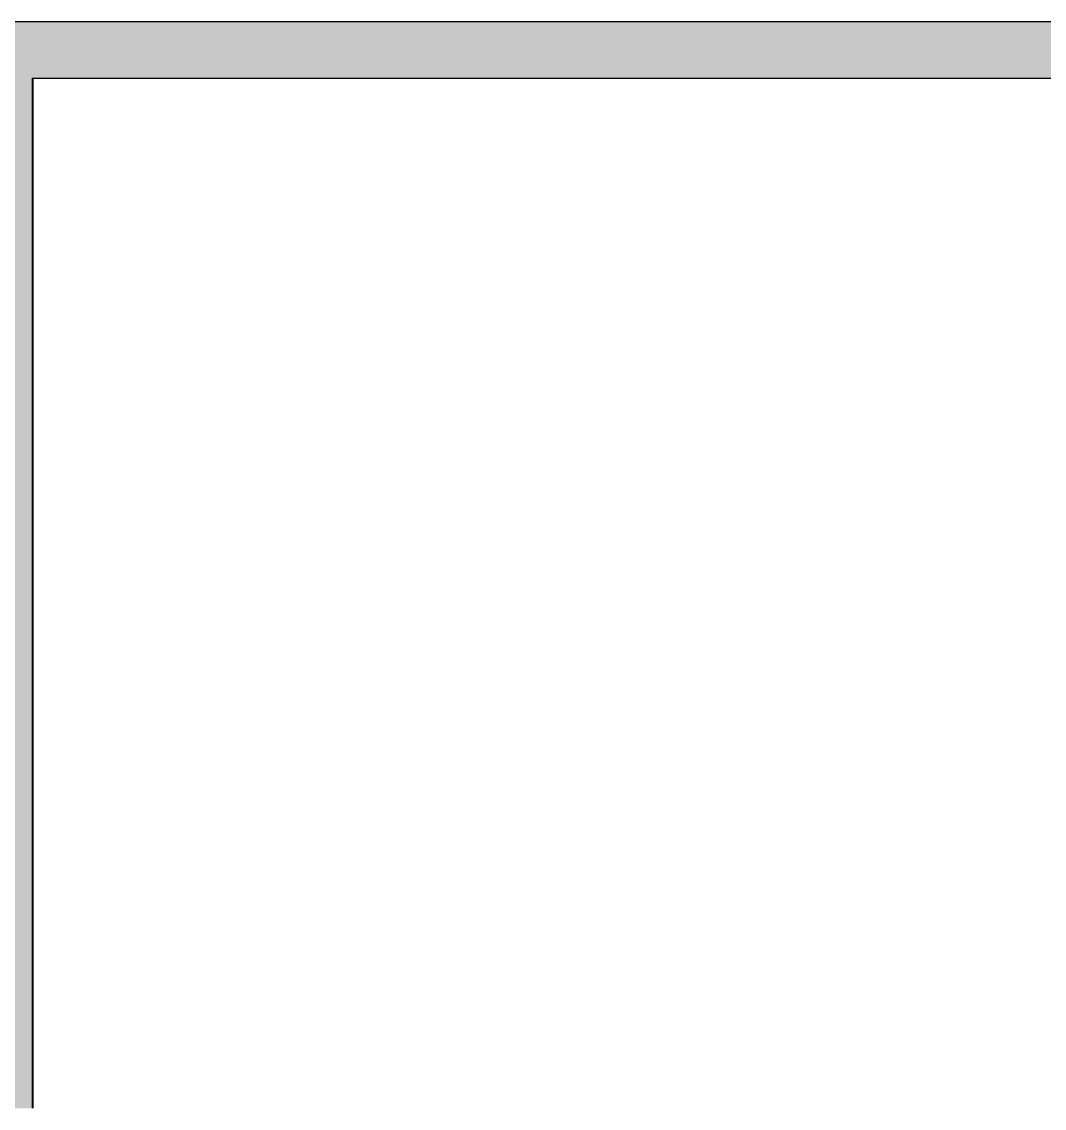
# Model space of a CAD drawing. Header units: inches. Extents: x 587 to 1284, y 1170 to 2052.
# Drawn here: x 866.7 to 930.3, y 1170.5 to 1238 of the extents above; entities that cross this region are included whole.
import ezdxf

# ---------------------------------------------------------------- set-up
doc = ezdxf.new("R2010")
doc.units = ezdxf.units.IN
doc.header["$MEASUREMENT"] = 0
for name, color, linetype, lineweight in [('A-WALL-PATT', 111, 'Continuous', 18), ('CORE', 7, 'Continuous', 9), ('I-WALL', 2, 'Continuous', 18), ('Victor Bldg - 7th Floor_LINK_dwg', 8, 'Continuous', 9)]:
    doc.layers.add(name, color=color, linetype=linetype, lineweight=lineweight)

# ---------------------------------------------------------------- blocks, each defined once
blk = doc.blocks.new('Victor Bldg - 7th Floor_LINK_dwg-6972240-Level 07  POWER _ SIGNAL')
at = {"layer": 'CORE', "flags": 128}
for points in [[(1283.868, 1238), (1248, 1238), (1098, 1238), (829, 1238), (829, 1170.481)], [(867.375, 1170.481), (867.375, 1234.5), (1036, 1234.5), (1036, 1170.481)]]:
    blk.add_lwpolyline(points, dxfattribs=at)

msp = doc.modelspace()

# ---------------------------------------------------------------- hatches: boundary and pattern name
at = {"layer": 'A-WALL-PATT', "lineweight": 9}
for points in [[(1042, 1234.5), (1098, 1234.5), (1098, 1238), (838, 1238), (838, 1234.5), (1036, 1234.5)], [(861.938, 1170.481), (867.437, 1170.481), (867.437, 1234.5), (861.938, 1234.5)]]:
    msp.add_hatch(color=7, dxfattribs=at).paths.add_polyline_path(points, flags=0)

# ---------------------------------------------------------------- linework, layer by layer
at = {"layer": 'I-WALL', "color": 8, "lineweight": 30}
for p, q in [((1283.868, 1238), (829, 1238)), ((867.437, 1170.481), (867.437, 1234.5)), ((867.437, 1234.5), (1036, 1234.5))]:
    msp.add_line(p, q, dxfattribs=at)

# ---------------------------------------------------------------- block references
at = {"layer": 'Victor Bldg - 7th Floor_LINK_dwg', "color": 7}
msp.add_blockref('Victor Bldg - 7th Floor_LINK_dwg-6972240-Level 07  POWER _ SIGNAL', (0, 0), dxfattribs=at)

doc.saveas('drawing.dxf')
